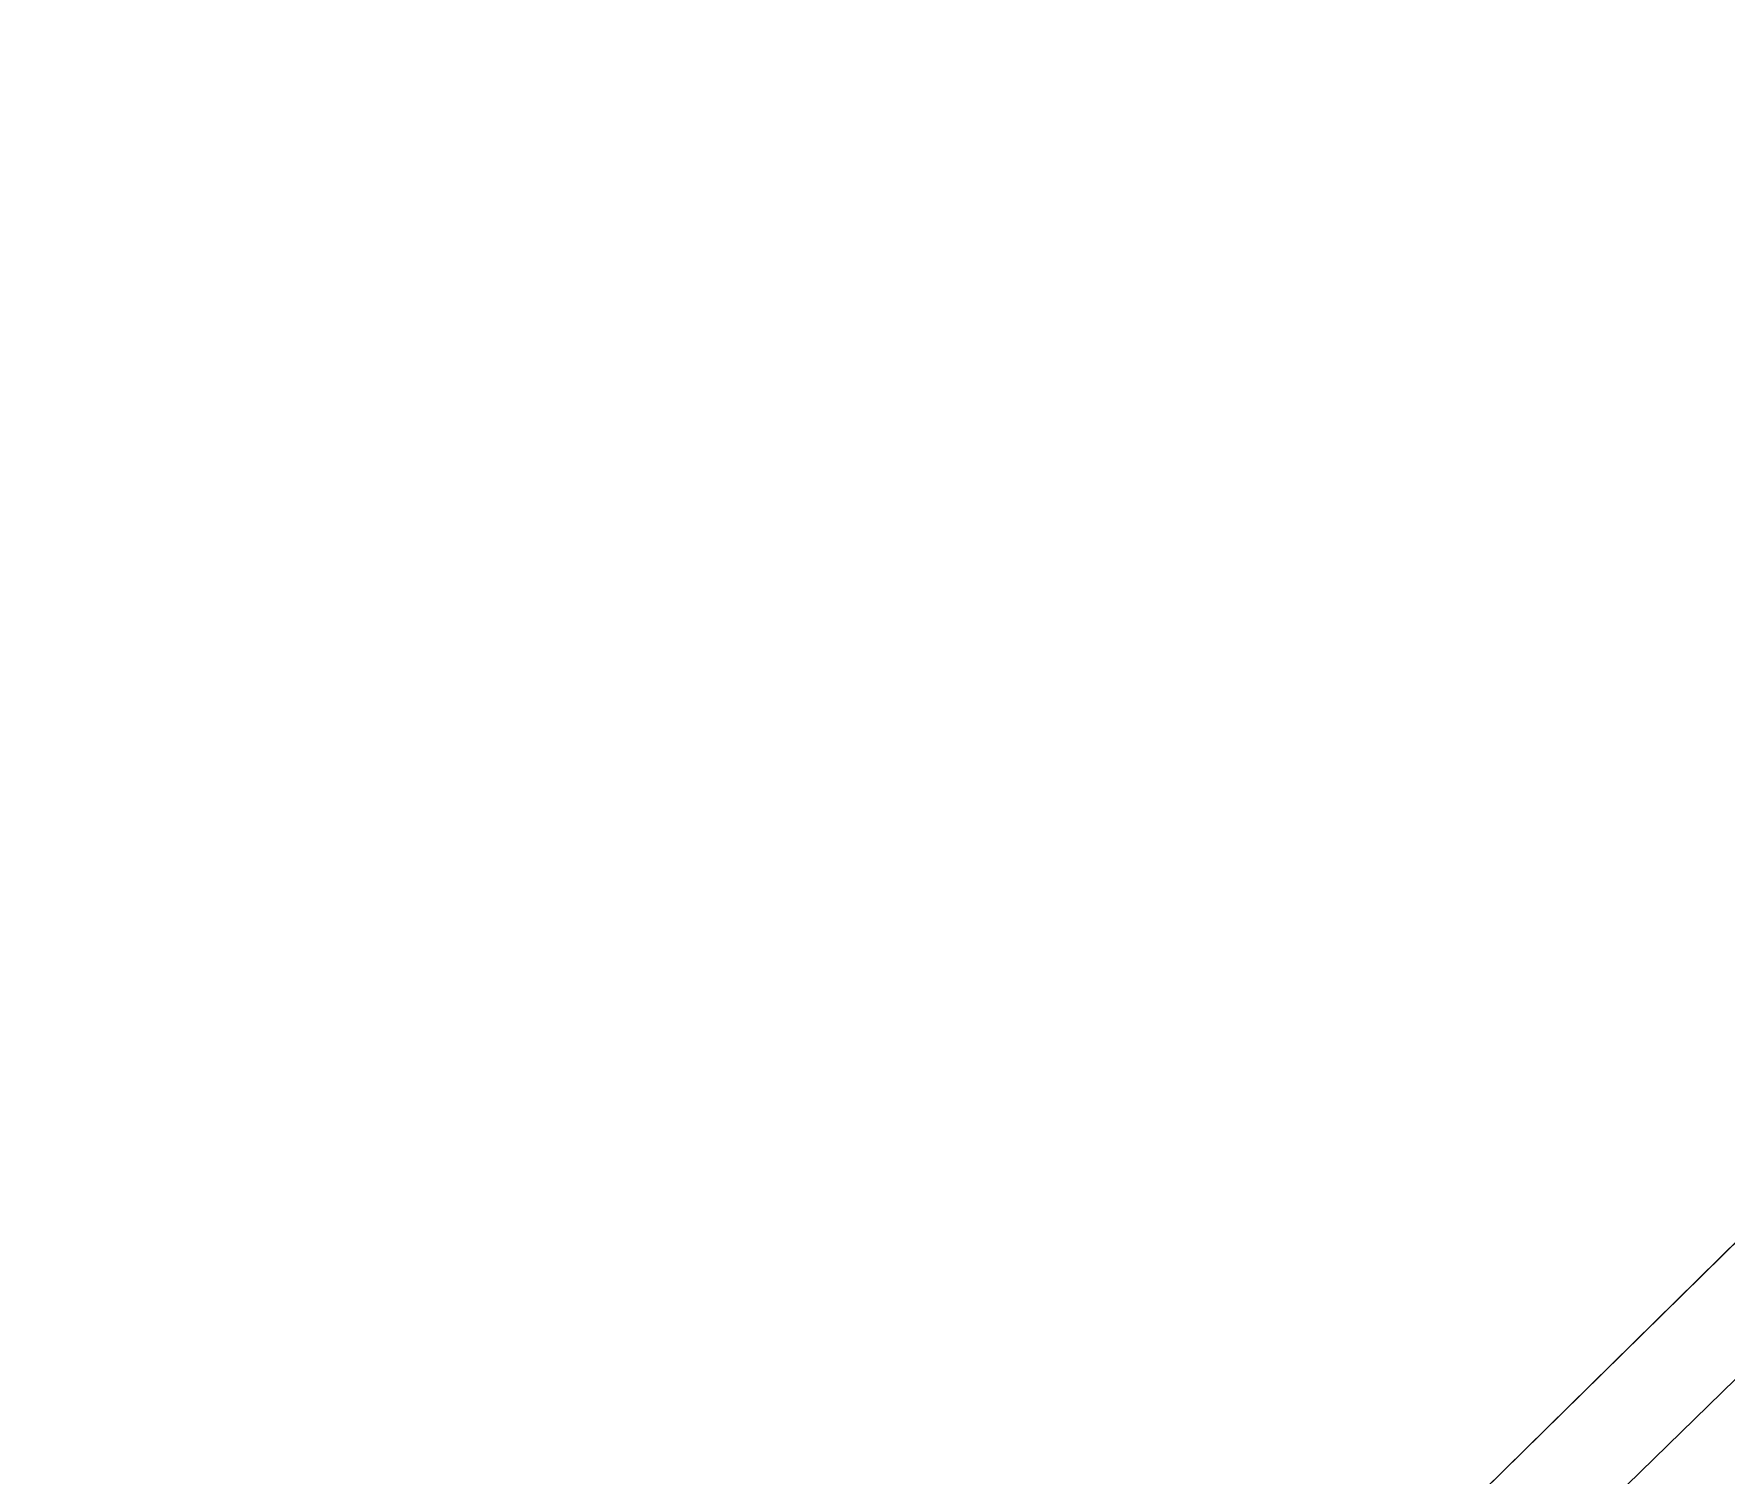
# Model space of a CAD drawing. Header units: metres. Extents: x 7513097.9 to 7513162, y 4691686.1 to 4691732.8.
# Drawn here: x 7513152.874 to 7513153.506, y 4691714.944 to 4691715.482 of the extents above; entities that cross this region are included whole.
import ezdxf

# ---------------------------------------------------------------- set-up
doc = ezdxf.new("R2010")
doc.units = ezdxf.units.M
doc.layers.add('Asfallt', color=8, linetype='Continuous')
doc.layers.add('Terreni', color=37, linetype='Continuous')

msp = doc.modelspace()

# ---------------------------------------------------------------- linework, layer by layer
at = {"layer": 'Asfallt'}
msp.add_polyline3d([(7513143.30002, 4691688.53407, 574.432), (7513136.091, 4691697.604, 574.446), (7513135.986, 4691697.808, 574.458), (7513136.672, 4691698.744, 574.509), (7513148.195, 4691709.801, 574.604), (7513161.27, 4691722.668, 574.795)], dxfattribs=at)
at = {"layer": 'Terreni', "linetype": 'Continuous', "lineweight": -3}
for points in [[(7513157.17, 4691726.993, 574.788), (7513143.938, 4691713.927, 574.777), (7513157.775, 4691726.381, 574.688)], [(7513143.938, 4691713.927, 574.777), (7513144.538, 4691713.311, 574.727), (7513157.775, 4691726.381, 574.688)], [(7513157.838, 4691726.317, 574.615), (7513157.775, 4691726.381, 574.688), (7513144.538, 4691713.311, 574.727)], [(7513157.838, 4691726.317, 574.615), (7513144.538, 4691713.311, 574.727), (7513144.601, 4691713.246, 574.604)], [(7513161.27, 4691722.668, 574.795), (7513157.838, 4691726.317, 574.615), (7513144.601, 4691713.246, 574.604)], [(7513161.27, 4691722.668, 574.795), (7513144.601, 4691713.246, 574.604), (7513148.195, 4691709.801, 574.604)], [(7513148.195, 4691709.801, 574.604), (7513161.333, 4691722.604, 574.918), (7513161.27, 4691722.668, 574.795)], [(7513148.195, 4691709.801, 574.604), (7513148.258, 4691709.737, 574.727), (7513161.333, 4691722.604, 574.918)], [(7513161.971, 4691721.955, 574.968), (7513161.333, 4691722.604, 574.918), (7513148.258, 4691709.737, 574.727)], [(7513148.892, 4691709.084, 574.777), (7513161.971, 4691721.955, 574.968), (7513148.258, 4691709.737, 574.727)]]:
    msp.add_3dface(points, dxfattribs=at)

doc.saveas('drawing.dxf')
